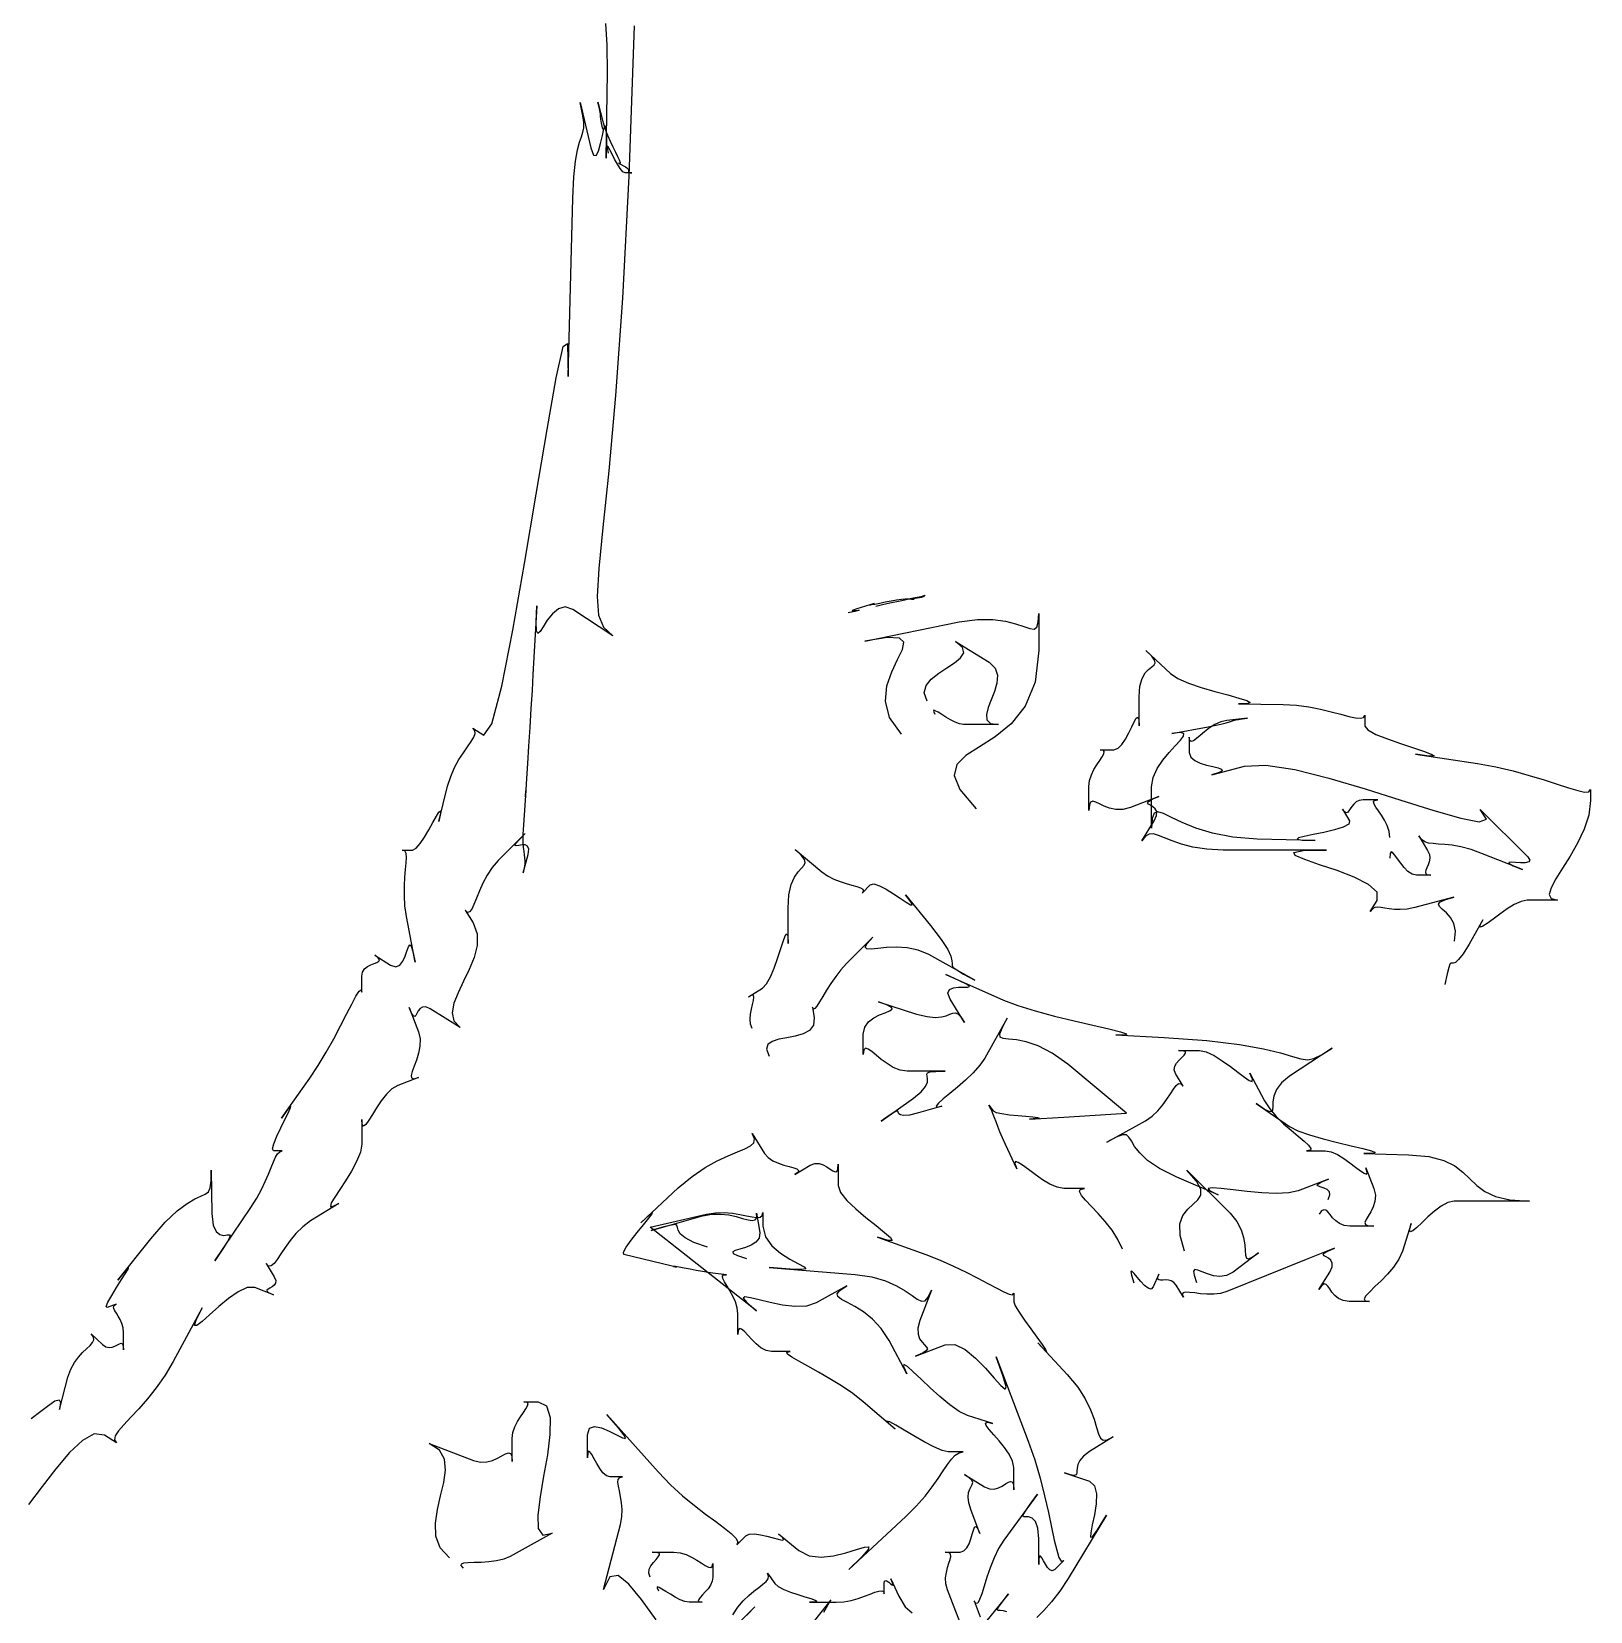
# Model space of a CAD drawing. Extents: x 1 to 224, y 2 to 223.
# Drawn here: x 161.8 to 224, y 50.6 to 113.6 of the extents above; entities that cross this region are included whole.
import ezdxf

# ---------------------------------------------------------------- set-up
doc = ezdxf.new("R2010")
doc.units = 0

msp = doc.modelspace()

# ---------------------------------------------------------------- linework, layer by layer
for points in [[(185.865, 113.87), (185.652, 107.877), (185.393, 103.002), (185.116, 99.123), (184.849, 96.116), (184.619, 93.859), (184.455, 92.231), (184.385, 91.108), (184.437, 90.368), (184.639, 89.888), (185.019, 89.547), (183.423, 90.59), (183.114, 90.693), (182.841, 90.616), (182.603, 90.418), (182.401, 90.161), (182.237, 89.904), (182.11, 89.708), (182.021, 89.632), (181.97, 89.739), (181.959, 90.087), (181.986, 90.736), (181.828, 88), (181.79, 87.366), (181.746, 86.648), (181.699, 85.892), (181.652, 85.144), (181.608, 84.45), (181.57, 83.855), (181.542, 83.404), (181.526, 83.143), (181.526, 83.118), (181.545, 83.375), (181.447, 82), (181.428, 81.632), (181.428, 81.344), (181.439, 81.119), (181.458, 80.945), (181.479, 80.804), (181.497, 80.683), (181.507, 80.567), (181.503, 80.44), (181.48, 80.287), (181.434, 80.095), (181.635, 80.821), (181.664, 81.038), (181.616, 81.155), (181.516, 81.201), (181.391, 81.2), (181.265, 81.178), (181.164, 81.161), (181.113, 81.175), (181.138, 81.245), (181.264, 81.398), (181.517, 81.66), (180.436, 80.579), (180.199, 80.301), (180, 79.995), (179.833, 79.677), (179.694, 79.366), (179.576, 79.079), (179.475, 78.833), (179.385, 78.644), (179.301, 78.532), (179.217, 78.512), (179.128, 78.602), (179.439, 78.098), (179.604, 77.659), (179.605, 77.194), (179.486, 76.716), (179.289, 76.235), (179.059, 75.763), (178.839, 75.31), (178.673, 74.889), (178.603, 74.51), (178.674, 74.186), (178.929, 73.926), (177.725, 74.67), (177.552, 74.744), (177.422, 74.737), (177.327, 74.676), (177.256, 74.583), (177.203, 74.482), (177.158, 74.399), (177.113, 74.357), (177.06, 74.381), (176.989, 74.494), (176.893, 74.722), (177.267, 73.747), (177.329, 73.466), (177.321, 73.178), (177.264, 72.893), (177.179, 72.623), (177.086, 72.379), (177.008, 72.171), (176.966, 72.012), (176.98, 71.911), (177.072, 71.881), (177.264, 71.932), (176.437, 71.614), (176.205, 71.476), (175.984, 71.262), (175.778, 71.001), (175.59, 70.722), (175.422, 70.452), (175.278, 70.222), (175.161, 70.058), (175.074, 69.991), (175.019, 70.047), (175, 70.257), (175, 69.272), (174.944, 68.947), (174.797, 68.581), (174.59, 68.195), (174.354, 67.813), (174.121, 67.458), (173.921, 67.154), (173.786, 66.924), (173.747, 66.79), (173.836, 66.778), (174.083, 66.908), (172.961, 66.208), (172.648, 65.976), (172.377, 65.711), (172.145, 65.432), (171.946, 65.154), (171.776, 64.896), (171.63, 64.675), (171.503, 64.508), (171.39, 64.413), (171.287, 64.405), (171.188, 64.504), (171.513, 63.979), (171.571, 63.839), (171.563, 63.73), (171.508, 63.646), (171.426, 63.582), (171.338, 63.531), (171.263, 63.487), (171.22, 63.444), (171.23, 63.396), (171.312, 63.336), (171.486, 63.26), (170.73, 63.55), (170.435, 63.549), (170.077, 63.385), (169.687, 63.114), (169.295, 62.789), (168.934, 62.465), (168.632, 62.195), (168.421, 62.034), (168.331, 62.036), (168.394, 62.254), (168.639, 62.744), (167.484, 60.6), (167.157, 60.052), (166.807, 59.557), (166.45, 59.114), (166.103, 58.72), (165.785, 58.376), (165.512, 58.081), (165.302, 57.833), (165.171, 57.632), (165.138, 57.476), (165.219, 57.365), (164.739, 57.661), (164.328, 57.713), (163.859, 57.456), (163.346, 56.967), (162.806, 56.326), (162.253, 55.611), (161.704, 54.9)], [(161.81, 58.327), (162.196, 58.622), (162.518, 58.866), (162.765, 59.028), (162.926, 59.074), (162.99, 58.971), (162.946, 58.686), (163.284, 59.978), (163.395, 60.293), (163.539, 60.556), (163.701, 60.775), (163.869, 60.957), (164.029, 61.111), (164.165, 61.243), (164.265, 61.361), (164.314, 61.472), (164.298, 61.585), (164.204, 61.707), (164.664, 61.279), (164.799, 61.187), (164.927, 61.158), (165.047, 61.173), (165.157, 61.216), (165.254, 61.268), (165.338, 61.312), (165.406, 61.331), (165.457, 61.308), (165.489, 61.224), (165.5, 61.062), (165.5, 61.75), (165.482, 61.945), (165.435, 62.119), (165.368, 62.273), (165.292, 62.408), (165.217, 62.525), (165.153, 62.626), (165.11, 62.711), (165.097, 62.782), (165.126, 62.841), (165.205, 62.888), (164.845, 62.75), (164.805, 62.792), (164.877, 62.97), (165.027, 63.239), (165.219, 63.553), (165.417, 63.867), (165.587, 64.136), (165.692, 64.314), (165.698, 64.356), (165.569, 64.216), (165.27, 63.85), (166.59, 65.5), (167.163, 66.161), (167.642, 66.616), (168.032, 66.909), (168.344, 67.086), (168.584, 67.191), (168.76, 67.271), (168.882, 67.37), (168.956, 67.533), (168.991, 67.806), (168.995, 68.233), (169.025, 66.5), (169.076, 66.044), (169.188, 65.781), (169.337, 65.661), (169.495, 65.633), (169.635, 65.648), (169.732, 65.656), (169.757, 65.607), (169.685, 65.451), (169.488, 65.138), (169.141, 64.618), (170.58, 66.75), (170.809, 67.114), (170.997, 67.459), (171.152, 67.782), (171.28, 68.077), (171.387, 68.339), (171.478, 68.564), (171.561, 68.748), (171.642, 68.885), (171.727, 68.97), (171.821, 69), (171.482, 69), (171.439, 69.08), (171.493, 69.289), (171.614, 69.584), (171.773, 69.92), (171.937, 70.253), (172.078, 70.537), (172.164, 70.729), (172.166, 70.784), (172.053, 70.659), (171.794, 70.307), (172.932, 71.904), (173.266, 72.406), (173.584, 72.935), (173.88, 73.468), (174.151, 73.983), (174.392, 74.454), (174.6, 74.857), (174.768, 75.171), (174.894, 75.369), (174.973, 75.43), (175, 75.328), (175, 75.963), (175.031, 76.131), (175.114, 76.257), (175.23, 76.351), (175.363, 76.42), (175.494, 76.474), (175.606, 76.52), (175.682, 76.567), (175.703, 76.624), (175.654, 76.699), (175.515, 76.8), (176.145, 76.41), (176.355, 76.344), (176.518, 76.41), (176.641, 76.565), (176.734, 76.766), (176.804, 76.969), (176.862, 77.133), (176.915, 77.213), (176.972, 77.167), (177.042, 76.951), (177.133, 76.523), (176.784, 78.351), (176.722, 78.78), (176.699, 79.186), (176.703, 79.566), (176.724, 79.913), (176.751, 80.222), (176.774, 80.487), (176.782, 80.703), (176.766, 80.864), (176.714, 80.965), (176.616, 81), (177.03, 81), (177.169, 81.07), (177.331, 81.253), (177.504, 81.511), (177.676, 81.805), (177.837, 82.096), (177.975, 82.345), (178.078, 82.513), (178.136, 82.561), (178.137, 82.451), (178.07, 82.143), (178.421, 83.541), (178.546, 83.938), (178.703, 84.292), (178.877, 84.605), (179.054, 84.88), (179.221, 85.119), (179.365, 85.324), (179.471, 85.498), (179.525, 85.643), (179.514, 85.762), (179.424, 85.856), (179.871, 85.58), (180.187, 86.038), (180.582, 87.538), (181.027, 89.771), (181.495, 92.425), (181.958, 95.193), (182.388, 97.763), (182.758, 99.826), (183.039, 101.073), (183.205, 101.194), (183.228, 99.879), (183.423, 107), (183.464, 107.849), (183.528, 108.473), (183.605, 108.917), (183.685, 109.226), (183.76, 109.447), (183.819, 109.624), (183.853, 109.804), (183.852, 110.031), (183.808, 110.35), (183.709, 110.809), (184.137, 109), (184.244, 108.704), (184.345, 108.69), (184.439, 108.873), (184.523, 109.169), (184.597, 109.494), (184.659, 109.762), (184.707, 109.891), (184.739, 109.795), (184.755, 109.391), (184.753, 108.594), (184.794, 112), (184.782, 113.098), (184.729, 113.955)], [(184.616, 109.75), (184.565, 109.992), (184.534, 110.152), (184.52, 110.251), (184.515, 110.307), (184.516, 110.339), (184.516, 110.367), (184.511, 110.411), (184.495, 110.489), (184.463, 110.62), (184.41, 110.825), (184.628, 110), (184.706, 109.751), (184.802, 109.502), (184.908, 109.262), (185.017, 109.036), (185.119, 108.833), (185.206, 108.658), (185.271, 108.519), (185.304, 108.423), (185.298, 108.377), (185.244, 108.388), (185.512, 108.25), (185.577, 108.21), (185.616, 108.171), (185.635, 108.135), (185.641, 108.103), (185.641, 108.073), (185.641, 108.048), (185.648, 108.028), (185.668, 108.013), (185.708, 108.003), (185.775, 108), (185.5, 108), (185.409, 108.048), (185.304, 108.174), (185.193, 108.352), (185.084, 108.554), (184.981, 108.755), (184.894, 108.926), (184.827, 109.042), (184.79, 109.075), (184.787, 108.999), (184.827, 108.787)], [(195.5, 90.724), (195.821, 90.801), (196.122, 90.869), (196.4, 90.928), (196.653, 90.98), (196.877, 91.025), (197.069, 91.064), (197.226, 91.097), (197.346, 91.125), (197.426, 91.148), (197.463, 91.168), (197.417, 91.108), (197.385, 91.091), (197.324, 91.074), (197.244, 91.059), (197.156, 91.045), (197.07, 91.032), (196.997, 91.021), (196.946, 91.012), (196.928, 91.006), (196.954, 91.001), (197.033, 91), (196.667, 91), (196.525, 90.989), (196.332, 90.962), (196.11, 90.923), (195.878, 90.878), (195.657, 90.834), (195.468, 90.797), (195.331, 90.771), (195.266, 90.764), (195.295, 90.781), (195.438, 90.827), (194.75, 90.616), (194.603, 90.567), (194.555, 90.544), (194.579, 90.539), (194.647, 90.546), (194.73, 90.557), (194.8, 90.567), (194.831, 90.568), (194.793, 90.554), (194.659, 90.518), (194.4, 90.454)], [(196.527, 85.616), (196.047, 86.281), (195.882, 86.93), (195.941, 87.544), (196.134, 88.105), (196.372, 88.595), (196.564, 88.995), (196.619, 89.287), (196.448, 89.452), (195.96, 89.472), (195.066, 89.329), (198.825, 90.098), (199.552, 90.198), (200.164, 90.197), (200.669, 90.128), (201.077, 90.023), (201.398, 89.914), (201.639, 89.833), (201.811, 89.812), (201.922, 89.885), (201.982, 90.083), (202, 90.438), (202, 88.955), (201.85, 87.693), (201.455, 86.742), (200.898, 86.038), (200.264, 85.516), (199.636, 85.114), (199.097, 84.766), (198.731, 84.408), (198.622, 83.977), (198.853, 83.407), (199.507, 82.636)], [(197.543, 86.931), (197.431, 87.266), (197.505, 87.559), (197.715, 87.818), (198.009, 88.049), (198.336, 88.262), (198.645, 88.464), (198.885, 88.662), (199.006, 88.864), (198.956, 89.079), (198.684, 89.313), (200.016, 88.49), (200.261, 88.252), (200.351, 87.966), (200.328, 87.647), (200.231, 87.315), (200.103, 86.986), (199.982, 86.677), (199.911, 86.407), (199.93, 86.193), (200.08, 86.051), (200.4, 86), (199, 86), (198.842, 86.026), (198.665, 86.093), (198.48, 86.187), (198.298, 86.295), (198.129, 86.401), (197.984, 86.493), (197.874, 86.554), (197.81, 86.572), (197.801, 86.532), (197.859, 86.419)], [(218.579, 77.367), (218.616, 77.758), (218.553, 78.068), (218.424, 78.309), (218.264, 78.494), (218.107, 78.634), (217.986, 78.744), (217.937, 78.834), (217.993, 78.918), (218.188, 79.009), (218.558, 79.118), (216.999, 78.71), (216.689, 78.647), (216.417, 78.625), (216.181, 78.631), (215.976, 78.655), (215.799, 78.686), (215.647, 78.712), (215.517, 78.723), (215.404, 78.706), (215.307, 78.651), (215.22, 78.547), (215.493, 78.988), (215.494, 79.317), (215.154, 79.628), (214.585, 79.917), (213.896, 80.181), (213.2, 80.415), (212.606, 80.615), (212.225, 80.777), (212.169, 80.898), (212.547, 80.974), (213.471, 81), (209.359, 81), (208.698, 81.032), (208.147, 81.115), (207.692, 81.231), (207.321, 81.36), (207.02, 81.484), (206.775, 81.584), (206.575, 81.64), (206.405, 81.635), (206.253, 81.548), (206.106, 81.362), (206.605, 82.17), (206.698, 82.376), (206.703, 82.531), (206.646, 82.643), (206.555, 82.724), (206.457, 82.784), (206.377, 82.834), (206.343, 82.882), (206.381, 82.941), (206.519, 83.021), (206.783, 83.131), (205.664, 82.701), (205.353, 82.622), (205.074, 82.62), (204.825, 82.671), (204.609, 82.752), (204.425, 82.84), (204.273, 82.912), (204.154, 82.944), (204.069, 82.914), (204.017, 82.798), (204, 82.572), (204, 83.531), (204.027, 83.769), (204.1, 83.994), (204.201, 84.205), (204.317, 84.397), (204.431, 84.569), (204.529, 84.716), (204.595, 84.835), (204.614, 84.925), (204.571, 84.981), (204.45, 85), (205, 85), (205.162, 85.058), (205.315, 85.21), (205.459, 85.424), (205.59, 85.667), (205.706, 85.909), (205.806, 86.115), (205.888, 86.254), (205.949, 86.295), (205.987, 86.203), (206, 85.948), (206, 87.107), (206.034, 87.534), (206.122, 87.843), (206.244, 88.059), (206.377, 88.205), (206.503, 88.304), (206.599, 88.383), (206.645, 88.463), (206.62, 88.569), (206.503, 88.726), (206.273, 88.957), (207.25, 88.037), (207.541, 87.845), (207.968, 87.66), (208.477, 87.486), (209.017, 87.326), (209.534, 87.182), (209.978, 87.059), (210.295, 86.959), (210.433, 86.886), (210.339, 86.844), (209.963, 86.835), (211.75, 86.805), (212.275, 86.774), (212.774, 86.707), (213.24, 86.616), (213.666, 86.515), (214.045, 86.415), (214.371, 86.33), (214.636, 86.272), (214.834, 86.253), (214.957, 86.286), (215, 86.384), (215, 85.936), (215.124, 85.786), (215.448, 85.613), (215.905, 85.427), (216.426, 85.243), (216.941, 85.071), (217.381, 84.923), (217.679, 84.812), (217.765, 84.75), (217.57, 84.748), (217.025, 84.819), (219.5, 84.448), (220.227, 84.317), (220.918, 84.155), (221.563, 83.976), (222.153, 83.795), (222.678, 83.624), (223.129, 83.478), (223.496, 83.369), (223.77, 83.313), (223.941, 83.322), (224, 83.411), (224, 82.968), (223.931, 82.395), (223.747, 81.825), (223.488, 81.272), (223.189, 80.749), (222.889, 80.271), (222.626, 79.849), (222.436, 79.498), (222.358, 79.23), (222.429, 79.06), (222.686, 79), (221.476, 79), (221.237, 78.952), (220.963, 78.826), (220.674, 78.648), (220.386, 78.446), (220.118, 78.245), (219.889, 78.074), (219.715, 77.958), (219.617, 77.925), (219.61, 78.001), (219.715, 78.213), (219.162, 77.25), (218.92, 76.859), (218.742, 76.628), (218.617, 76.516), (218.531, 76.483), (218.474, 76.487), (218.433, 76.488), (218.396, 76.445), (218.352, 76.317), (218.287, 76.063), (218.19, 75.643)], [(216, 81.5), (215.971, 81.742), (215.895, 81.973), (215.787, 82.188), (215.665, 82.384), (215.543, 82.559), (215.44, 82.71), (215.37, 82.832), (215.349, 82.923), (215.395, 82.98), (215.523, 83), (214.941, 83), (214.784, 82.977), (214.659, 82.917), (214.559, 82.832), (214.48, 82.735), (214.416, 82.64), (214.36, 82.558), (214.308, 82.502), (214.254, 82.487), (214.191, 82.523), (214.114, 82.624), (214.398, 82.164), (214.366, 82.032), (214.142, 81.911), (213.789, 81.802), (213.37, 81.704), (212.949, 81.618), (212.588, 81.545), (212.352, 81.483), (212.303, 81.435), (212.505, 81.398), (213.022, 81.375), (210.707, 81.431), (209.741, 81.509), (208.928, 81.668), (208.258, 81.875), (207.717, 82.097), (207.293, 82.3), (206.975, 82.452), (206.748, 82.518), (206.602, 82.465), (206.523, 82.26), (206.5, 81.87), (206.5, 83.517), (206.562, 83.892), (206.723, 84.251), (206.947, 84.587), (207.2, 84.892), (207.445, 85.158), (207.648, 85.379), (207.771, 85.546), (207.78, 85.652), (207.64, 85.69), (207.313, 85.651), (208.75, 85.917), (209.073, 85.979), (209.31, 86.031), (209.48, 86.074), (209.601, 86.11), (209.692, 86.139), (209.771, 86.164), (209.855, 86.187), (209.963, 86.21), (210.114, 86.233), (210.325, 86.258), (209.5, 86.167), (209.258, 86.109), (209.027, 86.003), (208.812, 85.866), (208.616, 85.715), (208.441, 85.567), (208.29, 85.441), (208.168, 85.354), (208.077, 85.322), (208.02, 85.365), (208, 85.498), (208, 84.883), (208.061, 84.708), (208.219, 84.571), (208.442, 84.467), (208.694, 84.387), (208.942, 84.324), (209.15, 84.271), (209.285, 84.219), (209.312, 84.163), (209.196, 84.093), (208.904, 84.003), (210.21, 84.345), (211.06, 84.386), (212.216, 84.206), (213.57, 83.87), (215.016, 83.443), (216.445, 82.991), (217.752, 82.578), (218.828, 82.269), (219.567, 82.13), (219.861, 82.226), (219.604, 82.621), (221.5, 80.732), (221.589, 80.597), (221.543, 80.522), (221.404, 80.491), (221.213, 80.489), (221.012, 80.501), (220.84, 80.51), (220.741, 80.502), (220.756, 80.461), (220.924, 80.372), (221.289, 80.219), (219.7, 80.853), (219.239, 81.017), (218.838, 81.123), (218.492, 81.187), (218.195, 81.22), (217.943, 81.237), (217.729, 81.253), (217.549, 81.279), (217.396, 81.331), (217.265, 81.421), (217.151, 81.564), (217.509, 80.985), (217.579, 80.826), (217.596, 80.674), (217.575, 80.533), (217.533, 80.404), (217.483, 80.289), (217.44, 80.191), (217.419, 80.11), (217.436, 80.05), (217.505, 80.013), (217.641, 80), (217.059, 80), (216.888, 80.041), (216.725, 80.149), (216.573, 80.302), (216.435, 80.475), (216.311, 80.647), (216.205, 80.794), (216.119, 80.893), (216.054, 80.922), (216.014, 80.857), (216, 80.675)], [(190.575, 73.878), (190.505, 74.054), (190.485, 74.251), (190.501, 74.456), (190.539, 74.657), (190.584, 74.844), (190.623, 75.004), (190.641, 75.126), (190.623, 75.197), (190.556, 75.208), (190.425, 75.144), (190.984, 75.49), (191.148, 75.662), (191.304, 75.943), (191.45, 76.294), (191.583, 76.672), (191.701, 77.039), (191.803, 77.353), (191.886, 77.574), (191.948, 77.661), (191.987, 77.574), (192, 77.272), (192, 78.681), (192.037, 79.216), (192.131, 79.619), (192.261, 79.914), (192.404, 80.126), (192.538, 80.278), (192.64, 80.396), (192.687, 80.505), (192.658, 80.627), (192.529, 80.789), (192.279, 81.014), (193.342, 80.131), (193.575, 79.967), (193.824, 79.839), (194.077, 79.74), (194.321, 79.662), (194.546, 79.6), (194.738, 79.547), (194.887, 79.495), (194.98, 79.439), (195.005, 79.371), (194.951, 79.284), (195.277, 79.611), (195.423, 79.646), (195.645, 79.577), (195.914, 79.437), (196.202, 79.258), (196.479, 79.074), (196.716, 78.916), (196.885, 78.818), (196.955, 78.812), (196.899, 78.931), (196.687, 79.207), (197.685, 77.988), (198.113, 77.432), (198.369, 77.033), (198.497, 76.761), (198.539, 76.585), (198.541, 76.473), (198.544, 76.395), (198.592, 76.32), (198.729, 76.217), (198.999, 76.055), (199.444, 75.803), (197.619, 76.827), (197.187, 77.009), (196.747, 77.1), (196.319, 77.126), (195.924, 77.11), (195.581, 77.077), (195.312, 77.052), (195.137, 77.06), (195.077, 77.125), (195.151, 77.271), (195.381, 77.524), (194.333, 76.476), (194.109, 76.228), (193.902, 75.958), (193.712, 75.679), (193.54, 75.407), (193.389, 75.156), (193.259, 74.941), (193.152, 74.776), (193.069, 74.676), (193.01, 74.655), (192.978, 74.729), (193.039, 74.311), (193.013, 74.009), (192.855, 73.801), (192.602, 73.664), (192.29, 73.575), (191.957, 73.512), (191.639, 73.451), (191.373, 73.37), (191.196, 73.247), (191.144, 73.057), (191.254, 72.78)], [(205.333, 65.076), (205.157, 65.468), (204.921, 65.84), (204.649, 66.187), (204.367, 66.505), (204.098, 66.788), (203.868, 67.031), (203.7, 67.228), (203.621, 67.376), (203.654, 67.468), (203.825, 67.5), (203, 67.5), (202.735, 67.548), (202.445, 67.674), (202.147, 67.852), (201.855, 68.054), (201.586, 68.255), (201.356, 68.426), (201.179, 68.542), (201.072, 68.575), (201.051, 68.499), (201.13, 68.287), (200.679, 69.25), (200.555, 69.522), (200.452, 69.762), (200.367, 69.972), (200.296, 70.155), (200.237, 70.313), (200.186, 70.449), (200.141, 70.565), (200.097, 70.664), (200.051, 70.748), (200.002, 70.819), (200.179, 70.599), (200.299, 70.538), (200.529, 70.487), (200.829, 70.445), (201.16, 70.41), (201.484, 70.38), (201.761, 70.355), (201.952, 70.332), (202.02, 70.311), (201.923, 70.289), (201.625, 70.265), (203, 70.349), (205.5, 70.5), (205.5, 70.5), (203.154, 72.454), (203.154, 72.454), (202.533, 72.904), (201.981, 73.191), (201.503, 73.352), (201.107, 73.428), (200.797, 73.459), (200.579, 73.482), (200.459, 73.537), (200.442, 73.664), (200.534, 73.901), (200.741, 74.289), (199.854, 72.704), (199.654, 72.415), (199.384, 72.119), (199.075, 71.825), (198.753, 71.546), (198.448, 71.292), (198.185, 71.073), (197.995, 70.902), (197.905, 70.789), (197.942, 70.746), (198.135, 70.782), (197.2, 70.515), (196.841, 70.43), (196.612, 70.41), (196.482, 70.435), (196.42, 70.484), (196.395, 70.539), (196.376, 70.579), (196.329, 70.583), (196.226, 70.533), (196.033, 70.407), (195.719, 70.187), (197, 71.102), (197.309, 71.357), (197.484, 71.569), (197.558, 71.743), (197.568, 71.881), (197.55, 71.987), (197.538, 72.066), (197.567, 72.12), (197.674, 72.154), (197.894, 72.171), (198.261, 72.174), (196.75, 72.18), (196.467, 72.222), (196.198, 72.329), (195.948, 72.48), (195.718, 72.651), (195.514, 72.821), (195.339, 72.966), (195.196, 73.064), (195.09, 73.092), (195.023, 73.029), (195, 72.85), (195, 73.661), (195.058, 73.938), (195.209, 74.15), (195.418, 74.309), (195.651, 74.426), (195.874, 74.513), (196.051, 74.584), (196.148, 74.65), (196.131, 74.723), (195.964, 74.816), (195.614, 74.94), (197.125, 74.46), (197.544, 74.355), (197.87, 74.323), (198.121, 74.343), (198.311, 74.393), (198.456, 74.452), (198.571, 74.498), (198.672, 74.509), (198.774, 74.464), (198.893, 74.341), (199.044, 74.119), (198.47, 75.049), (198.377, 75.291), (198.435, 75.436), (198.595, 75.509), (198.804, 75.532), (199.014, 75.533), (199.173, 75.534), (199.232, 75.56), (199.139, 75.637), (198.845, 75.788), (198.299, 76.039), (200.595, 75.011), (201.16, 74.795), (201.859, 74.582), (202.631, 74.377), (203.416, 74.185), (204.156, 74.012), (204.79, 73.864), (205.258, 73.746), (205.502, 73.663), (205.46, 73.622), (205.075, 73.627), (207, 73.526), (208.702, 73.402), (209.999, 73.245), (210.958, 73.074), (211.643, 72.909), (212.121, 72.768), (212.457, 72.671), (212.717, 72.637), (212.968, 72.685), (213.274, 72.833), (213.702, 73.102), (212, 71.985), (211.675, 71.717), (211.477, 71.447), (211.376, 71.189), (211.339, 70.957), (211.333, 70.765), (211.328, 70.626), (211.291, 70.555), (211.189, 70.566), (210.992, 70.671), (210.667, 70.886), (212, 69.973), (212.332, 69.804), (212.797, 69.639), (213.342, 69.482), (213.914, 69.336), (214.461, 69.205), (214.929, 69.093), (215.267, 69.003), (215.42, 68.938), (215.336, 68.903), (214.963, 68.902), (216.75, 68.848), (217.555, 68.774), (218.15, 68.62), (218.587, 68.408), (218.918, 68.157), (219.193, 67.889), (219.466, 67.624), (219.788, 67.382), (220.212, 67.183), (220.787, 67.049), (221.568, 67), (218.567, 67), (218.318, 66.945), (218.053, 66.801), (217.783, 66.598), (217.522, 66.366), (217.282, 66.138), (217.076, 65.942), (216.917, 65.809), (216.818, 65.771), (216.791, 65.858), (216.849, 66.1), (216.5, 65), (216.356, 64.677), (216.151, 64.37), (215.909, 64.083), (215.653, 63.821), (215.408, 63.587), (215.199, 63.387), (215.048, 63.224), (214.981, 63.102), (215.022, 63.026), (215.194, 63), (214.374, 63), (214.137, 63.032), (213.951, 63.116), (213.806, 63.234), (213.694, 63.367), (213.604, 63.498), (213.528, 63.608), (213.457, 63.679), (213.381, 63.693), (213.29, 63.632), (213.176, 63.476), (213.605, 64.17), (213.699, 64.377), (213.704, 64.529), (213.648, 64.639), (213.557, 64.717), (213.459, 64.773), (213.379, 64.82), (213.346, 64.867), (213.385, 64.926), (213.524, 65.008), (213.79, 65.123), (212.664, 64.67), (209.5, 63.393), (209.5, 63.393), (209.243, 63.318), (208.976, 63.287), (208.709, 63.287), (208.452, 63.307), (208.218, 63.334), (208.018, 63.357), (207.861, 63.364), (207.76, 63.344), (207.725, 63.283), (207.768, 63.172), (207.485, 63.643), (207.39, 63.756), (207.282, 63.821), (207.168, 63.85), (207.054, 63.855), (206.948, 63.85), (206.857, 63.845), (206.788, 63.854), (206.749, 63.888), (206.747, 63.961), (206.789, 64.084), (206.568, 63.576), (206.48, 63.493), (206.358, 63.526), (206.216, 63.639), (206.067, 63.799), (205.925, 63.968), (205.803, 64.113), (205.715, 64.198), (205.675, 64.188), (205.696, 64.048), (205.792, 63.742)], [(213.541, 67.067), (213.613, 67.246), (213.592, 67.373), (213.506, 67.459), (213.384, 67.517), (213.257, 67.556), (213.153, 67.589), (213.102, 67.627), (213.132, 67.68), (213.273, 67.761), (213.554, 67.88), (212.35, 67.407), (211.969, 67.324), (211.468, 67.305), (210.898, 67.33), (210.309, 67.383), (209.75, 67.445), (209.271, 67.497), (208.921, 67.523), (208.752, 67.503), (208.811, 67.42), (209.15, 67.255), (207.5, 67.959), (206.821, 68.295), (206.343, 68.619), (206.024, 68.918), (205.821, 69.182), (205.693, 69.398), (205.598, 69.555), (205.494, 69.641), (205.339, 69.643), (205.091, 69.551), (204.709, 69.353), (206.256, 70.205), (206.525, 70.386), (206.753, 70.6), (206.948, 70.832), (207.113, 71.064), (207.253, 71.281), (207.373, 71.468), (207.479, 71.607), (207.575, 71.683), (207.667, 71.68), (207.758, 71.582), (207.447, 72.085), (207.398, 72.233), (207.421, 72.374), (207.495, 72.505), (207.597, 72.625), (207.705, 72.731), (207.798, 72.823), (207.853, 72.898), (207.847, 72.953), (207.76, 72.988), (207.568, 73), (208.406, 73), (208.682, 72.945), (208.993, 72.801), (209.32, 72.598), (209.643, 72.366), (209.944, 72.138), (210.201, 71.942), (210.396, 71.809), (210.509, 71.771), (210.521, 71.858), (210.411, 72.1), (211, 71), (211.21, 70.677), (211.473, 70.37), (211.764, 70.083), (212.061, 69.821), (212.342, 69.588), (212.582, 69.387), (212.759, 69.224), (212.85, 69.102), (212.832, 69.026), (212.681, 69), (213.428, 69), (213.663, 68.959), (213.914, 68.851), (214.167, 68.698), (214.411, 68.525), (214.635, 68.353), (214.828, 68.206), (214.977, 68.107), (215.07, 68.078), (215.097, 68.143), (215.045, 68.325), (215.362, 67.5), (215.423, 67.232), (215.407, 66.987), (215.339, 66.766), (215.241, 66.57), (215.138, 66.401), (215.052, 66.26), (215.008, 66.148), (215.028, 66.067), (215.136, 66.017), (215.357, 66), (214.41, 66), (214.181, 66.029), (213.994, 66.106), (213.842, 66.215), (213.718, 66.338), (213.615, 66.46), (213.527, 66.565), (213.446, 66.635), (213.365, 66.655), (213.279, 66.609), (213.179, 66.48)], [(186.735, 50.295), (186.155, 51.108), (185.651, 51.728), (185.227, 52.063), (184.888, 52.02), (184.638, 51.507), (185.316, 54.102), (185.372, 54.409), (185.383, 54.7), (185.362, 54.972), (185.322, 55.221), (185.276, 55.442), (185.237, 55.633), (185.218, 55.787), (185.23, 55.903), (185.289, 55.975), (185.405, 56), (184.906, 56), (184.76, 56.046), (184.621, 56.167), (184.491, 56.338), (184.372, 56.532), (184.266, 56.725), (184.175, 56.889), (184.102, 57), (184.046, 57.032), (184.012, 56.959), (184, 56.756), (184, 57.68), (184.077, 57.937), (184.278, 58.012), (184.557, 57.958), (184.866, 57.829), (185.16, 57.679), (185.393, 57.561), (185.516, 57.53), (185.485, 57.639), (185.253, 57.942), (184.774, 58.493), (186.836, 56.183), (187.312, 55.687), (187.794, 55.245), (188.266, 54.855), (188.711, 54.513), (189.115, 54.215), (189.462, 53.96), (189.736, 53.743), (189.92, 53.562), (190.001, 53.413), (189.961, 53.294), (190.312, 53.646), (190.456, 53.715), (190.661, 53.725), (190.903, 53.692), (191.157, 53.634), (191.401, 53.568), (191.61, 53.512), (191.76, 53.483), (191.827, 53.499), (191.787, 53.576), (191.617, 53.733), (192.429, 53.059), (192.839, 52.852), (193.317, 52.799), (193.82, 52.854), (194.305, 52.97), (194.729, 53.099), (195.048, 53.196), (195.221, 53.212), (195.202, 53.101), (194.95, 52.816), (194.421, 52.31), (196.693, 54.416), (197.114, 54.834), (197.463, 55.231), (197.752, 55.601), (197.992, 55.94), (198.192, 56.241), (198.365, 56.5), (198.52, 56.71), (198.669, 56.868), (198.822, 56.966), (198.991, 57), (198.393, 57), (198.154, 57.055), (197.821, 57.199), (197.431, 57.402), (197.021, 57.634), (196.631, 57.862), (196.296, 58.058), (196.055, 58.191), (195.945, 58.229), (196.003, 58.142), (196.268, 57.9), (195, 59), (194.59, 59.323), (194.139, 59.63), (193.672, 59.917), (193.214, 60.179), (192.79, 60.413), (192.428, 60.613), (192.15, 60.776), (191.984, 60.898), (191.955, 60.974), (192.088, 61), (191.347, 61), (191.129, 61.041), (190.922, 61.149), (190.729, 61.302), (190.553, 61.475), (190.396, 61.647), (190.261, 61.794), (190.151, 61.893), (190.069, 61.922), (190.018, 61.857), (190, 61.675), (190, 62.5), (189.973, 62.746), (189.9, 62.985), (189.799, 63.213), (189.683, 63.424), (189.569, 63.613), (189.471, 63.776), (189.405, 63.906), (189.386, 64), (189.429, 64.052), (189.55, 64.056), (189, 64.125), (188.811, 64.152), (188.585, 64.189), (188.34, 64.233), (188.094, 64.278), (187.863, 64.321), (187.664, 64.358), (187.517, 64.385), (187.437, 64.397), (187.442, 64.391), (187.55, 64.362), (187, 64.5), (185.448, 64.875), (185.448, 64.875), (185.434, 64.965), (185.546, 65.166), (185.744, 65.441), (185.987, 65.749), (186.235, 66.053), (186.446, 66.313), (186.582, 66.49), (186.6, 66.546), (186.461, 66.441), (186.124, 66.137), (187.623, 67.526), (188.173, 67.986), (188.694, 68.34), (189.177, 68.608), (189.61, 68.808), (189.982, 68.961), (190.284, 69.085), (190.505, 69.201), (190.634, 69.327), (190.66, 69.484), (190.574, 69.69), (191.063, 68.898), (191.209, 68.731), (191.398, 68.603), (191.614, 68.507), (191.836, 68.435), (192.046, 68.379), (192.227, 68.331), (192.358, 68.282), (192.423, 68.225), (192.402, 68.151), (192.277, 68.053), (192.888, 68.431), (193.072, 68.503), (193.244, 68.502), (193.405, 68.45), (193.55, 68.368), (193.679, 68.278), (193.789, 68.201), (193.878, 68.16), (193.944, 68.176), (193.986, 68.27), (194, 68.465), (194, 67.624), (194.096, 67.347), (194.349, 67.027), (194.704, 66.684), (195.109, 66.342), (195.509, 66.023), (195.852, 65.749), (196.084, 65.543), (196.15, 65.428), (195.999, 65.426), (195.575, 65.56), (197.5, 64.864), (198.066, 64.642), (198.603, 64.404), (199.105, 64.161), (199.564, 63.924), (199.972, 63.707), (200.322, 63.52), (200.608, 63.377), (200.821, 63.288), (200.954, 63.266), (201, 63.323), (201, 62.988), (201.059, 62.826), (201.213, 62.567), (201.43, 62.246), (201.677, 61.901), (201.922, 61.567), (202.131, 61.281), (202.273, 61.08), (202.313, 60.999), (202.221, 61.075), (201.962, 61.345), (203.138, 60.083), (203.553, 59.579), (203.853, 59.107), (204.062, 58.676), (204.203, 58.296), (204.3, 57.976), (204.377, 57.724), (204.458, 57.551), (204.567, 57.466), (204.727, 57.477), (204.963, 57.595), (204.024, 57.015), (203.78, 56.832), (203.632, 56.656), (203.556, 56.494), (203.528, 56.35), (203.524, 56.23), (203.521, 56.138), (203.493, 56.08), (203.417, 56.06), (203.268, 56.085), (203.024, 56.159), (204.026, 55.825), (204.225, 55.645), (204.3, 55.326), (204.286, 54.923), (204.219, 54.492), (204.135, 54.09), (204.07, 53.772), (204.058, 53.595), (204.137, 53.615), (204.341, 53.888), (204.707, 54.47), (203.179, 51.954), (202.838, 51.437), (202.51, 51.015), (202.202, 50.672), (201.919, 50.393)], [(207.81, 64.998), (207.635, 65.624), (207.631, 66.089), (207.749, 66.428), (207.941, 66.676), (208.157, 66.87), (208.349, 67.043), (208.469, 67.231), (208.467, 67.47), (208.295, 67.794), (207.904, 68.239), (209.627, 66.516), (209.9, 66.182), (210.073, 65.853), (210.17, 65.542), (210.215, 65.261), (210.232, 65.023), (210.246, 64.841), (210.282, 64.729), (210.363, 64.698), (210.514, 64.761), (210.759, 64.932), (209.758, 64.169), (209.491, 64.028), (209.222, 63.988), (208.963, 64.019), (208.724, 64.092), (208.515, 64.177), (208.347, 64.244), (208.23, 64.265), (208.175, 64.209), (208.192, 64.048), (208.291, 63.751)], [(199.053, 49.697), (198.362, 51.5), (198.298, 51.742), (198.287, 51.973), (198.314, 52.188), (198.363, 52.384), (198.419, 52.559), (198.467, 52.71), (198.491, 52.832), (198.476, 52.923), (198.408, 52.98), (198.27, 53), (198.862, 53), (199.018, 53.046), (199.137, 53.166), (199.227, 53.335), (199.294, 53.527), (199.346, 53.717), (199.391, 53.88), (199.437, 53.99), (199.49, 54.022), (199.559, 53.949), (199.65, 53.748), (199.299, 54.664), (199.208, 54.963), (199.183, 55.195), (199.203, 55.374), (199.25, 55.51), (199.305, 55.615), (199.349, 55.701), (199.364, 55.78), (199.331, 55.864), (199.23, 55.963), (199.043, 56.091), (199.83, 55.605), (200.031, 55.522), (200.218, 55.513), (200.389, 55.558), (200.541, 55.634), (200.675, 55.718), (200.788, 55.789), (200.878, 55.823), (200.945, 55.8), (200.986, 55.696), (201, 55.489), (201, 56.374), (200.949, 56.631), (200.817, 56.902), (200.63, 57.175), (200.417, 57.438), (200.207, 57.679), (200.026, 57.885), (199.905, 58.046), (199.87, 58.148), (199.949, 58.179), (200.172, 58.128), (199.16, 58.449), (198.827, 58.61), (198.452, 58.873), (198.058, 59.2), (197.668, 59.555), (197.306, 59.898), (196.996, 60.192), (196.761, 60.399), (196.624, 60.48), (196.61, 60.398), (196.741, 60.115), (196.034, 61.437), (195.718, 61.919), (195.369, 62.293), (195.011, 62.577), (194.669, 62.79), (194.369, 62.951), (194.133, 63.077), (193.988, 63.188), (193.959, 63.303), (194.07, 63.44), (194.346, 63.617), (193.124, 62.938), (192.735, 62.813), (192.273, 62.795), (191.78, 62.852), (191.294, 62.95), (190.855, 63.059), (190.502, 63.146), (190.275, 63.179), (190.214, 63.124), (190.357, 62.951), (190.746, 62.627), (189, 63.996), (186.5, 65.956), (186.5, 65.956), (188.75, 66.478), (188.75, 66.478), (189.114, 66.535), (189.459, 66.543), (189.782, 66.516), (190.077, 66.469), (190.339, 66.415), (190.564, 66.37), (190.748, 66.346), (190.885, 66.359), (190.97, 66.422), (191, 66.55), (191, 66), (191.1, 65.577), (191.356, 65.218), (191.703, 64.921), (192.077, 64.683), (192.413, 64.501), (192.646, 64.373), (192.711, 64.296), (192.544, 64.268), (192.079, 64.286), (191.252, 64.348), (194.683, 64.072), (195.349, 63.974), (195.892, 63.816), (196.329, 63.622), (196.674, 63.418), (196.945, 63.232), (197.156, 63.087), (197.324, 63.01), (197.464, 63.028), (197.593, 63.165), (197.725, 63.447), (197.26, 62.235), (197.179, 61.927), (197.185, 61.688), (197.25, 61.505), (197.347, 61.368), (197.449, 61.264), (197.529, 61.18), (197.56, 61.106), (197.515, 61.03), (197.367, 60.938), (197.088, 60.82), (198.265, 61.271), (198.652, 61.28), (199.067, 61.077), (199.483, 60.737), (199.876, 60.334), (200.219, 59.943), (200.487, 59.64), (200.654, 59.498), (200.695, 59.594), (200.584, 60.001), (200.295, 60.794), (201.583, 57.423), (201.841, 56.683), (202.056, 55.95), (202.235, 55.245), (202.384, 54.585), (202.51, 53.99), (202.617, 53.479), (202.714, 53.072), (202.805, 52.788), (202.898, 52.646), (202.999, 52.665), (202.644, 52.311), (202.54, 52.258), (202.441, 52.293), (202.349, 52.389), (202.264, 52.52), (202.189, 52.657), (202.125, 52.775), (202.072, 52.845), (202.033, 52.841), (202.008, 52.736), (202, 52.503), (202, 53.524), (201.962, 53.96), (201.866, 54.222), (201.736, 54.355), (201.597, 54.401), (201.473, 54.404), (201.389, 54.409), (201.37, 54.458), (201.441, 54.596), (201.626, 54.867), (201.95, 55.313), (200.611, 53.483), (200.399, 53.144), (200.218, 52.769), (200.064, 52.379), (199.934, 51.996), (199.822, 51.641), (199.727, 51.337), (199.643, 51.106), (199.567, 50.968), (199.495, 50.946), (199.423, 51.062), (199.668, 50.423)], [(188.788, 65.157), (188.237, 65.347), (187.892, 65.528), (187.703, 65.694), (187.62, 65.837), (187.592, 65.95), (187.571, 66.026), (187.506, 66.059), (187.347, 66.041), (187.044, 65.966), (186.547, 65.827), (188.583, 66.407), (188.958, 66.477), (189.311, 66.484), (189.637, 66.446), (189.933, 66.382), (190.191, 66.311), (190.407, 66.251), (190.576, 66.223), (190.692, 66.246), (190.75, 66.337), (190.746, 66.516), (190.872, 65.75), (190.849, 65.527), (190.721, 65.359), (190.525, 65.236), (190.298, 65.146), (190.076, 65.079), (189.897, 65.025), (189.797, 64.972), (189.814, 64.909), (189.983, 64.825), (190.341, 64.711)], [(178.5, 52.766), (178.127, 53.168), (177.957, 53.638), (177.937, 54.154), (178.017, 54.697), (178.144, 55.246), (178.268, 55.778), (178.336, 56.274), (178.297, 56.712), (178.1, 57.072), (177.692, 57.332), (179.459, 56.654), (179.735, 56.588), (179.987, 56.597), (180.214, 56.657), (180.415, 56.746), (180.588, 56.841), (180.733, 56.92), (180.848, 56.96), (180.932, 56.938), (180.983, 56.832), (181, 56.619), (181, 57.531), (181.028, 57.769), (181.103, 57.994), (181.208, 58.205), (181.328, 58.397), (181.446, 58.569), (181.547, 58.716), (181.616, 58.835), (181.635, 58.925), (181.591, 58.981), (181.465, 59), (182.034, 59), (182.371, 58.828), (182.511, 58.365), (182.505, 57.691), (182.402, 56.886), (182.254, 56.029), (182.111, 55.199), (182.023, 54.478), (182.042, 53.943), (182.217, 53.676), (182.599, 53.756), (180.924, 52.824), (180.666, 52.716), (180.375, 52.648), (180.07, 52.609), (179.767, 52.59), (179.487, 52.581), (179.246, 52.574), (179.064, 52.558), (178.958, 52.524), (178.948, 52.462), (179.05, 52.363)], [(186.5, 52), (186.443, 52.162), (186.46, 52.315), (186.53, 52.459), (186.63, 52.59), (186.736, 52.706), (186.827, 52.806), (186.879, 52.888), (186.871, 52.949), (186.78, 52.987), (186.584, 53), (187.441, 53), (187.693, 52.973), (187.932, 52.9), (188.156, 52.799), (188.36, 52.683), (188.542, 52.569), (188.698, 52.471), (188.825, 52.405), (188.92, 52.386), (188.979, 52.429), (189, 52.55), (189, 52), (188.974, 51.838), (188.906, 51.685), (188.811, 51.541), (188.702, 51.41), (188.594, 51.294), (188.502, 51.194), (188.44, 51.112), (188.422, 51.051), (188.463, 51.013), (188.577, 51), (188.059, 51), (187.89, 51.027), (187.701, 51.1), (187.503, 51.201), (187.308, 51.317), (187.128, 51.431), (186.973, 51.529), (186.856, 51.595), (186.786, 51.614), (186.777, 51.571), (186.84, 51.45)], [(189.805, 50.5), (190.003, 50.803), (190.215, 51.056), (190.432, 51.266), (190.642, 51.442), (190.835, 51.589), (191, 51.716), (191.128, 51.829), (191.207, 51.937), (191.227, 52.045), (191.178, 52.163), (191.47, 51.75), (191.608, 51.629), (191.828, 51.514), (192.098, 51.406), (192.39, 51.308), (192.671, 51.22), (192.912, 51.145), (193.082, 51.084), (193.15, 51.038), (193.088, 51.01), (192.863, 51), (193.917, 51), (194.227, 51.021), (194.521, 51.075), (194.796, 51.151), (195.048, 51.238), (195.272, 51.323), (195.465, 51.397), (195.621, 51.447), (195.738, 51.461), (195.811, 51.428), (195.835, 51.337), (195.838, 51.75), (195.854, 51.837), (195.897, 51.862), (195.956, 51.842), (196.024, 51.796), (196.09, 51.741), (196.148, 51.693), (196.186, 51.672), (196.198, 51.694), (196.173, 51.776), (196.103, 51.938), (196.421, 51.25), (196.677, 50.821), (196.946, 50.576)], [(193.429, 50.602), (193.712, 51.094), (192.2, 49.197)], [(200.727, 50.624), (200.59, 50.661), (200.467, 50.667), (200.379, 50.672), (200.347, 50.709), (200.392, 50.811), (200.536, 51.008), (200.799, 51.333), (199.698, 50)], [(190.353, 50.489), (190.67, 50.812), (189.348, 49.491)]]:
    msp.add_lwpolyline(points)

doc.saveas('drawing.dxf')
